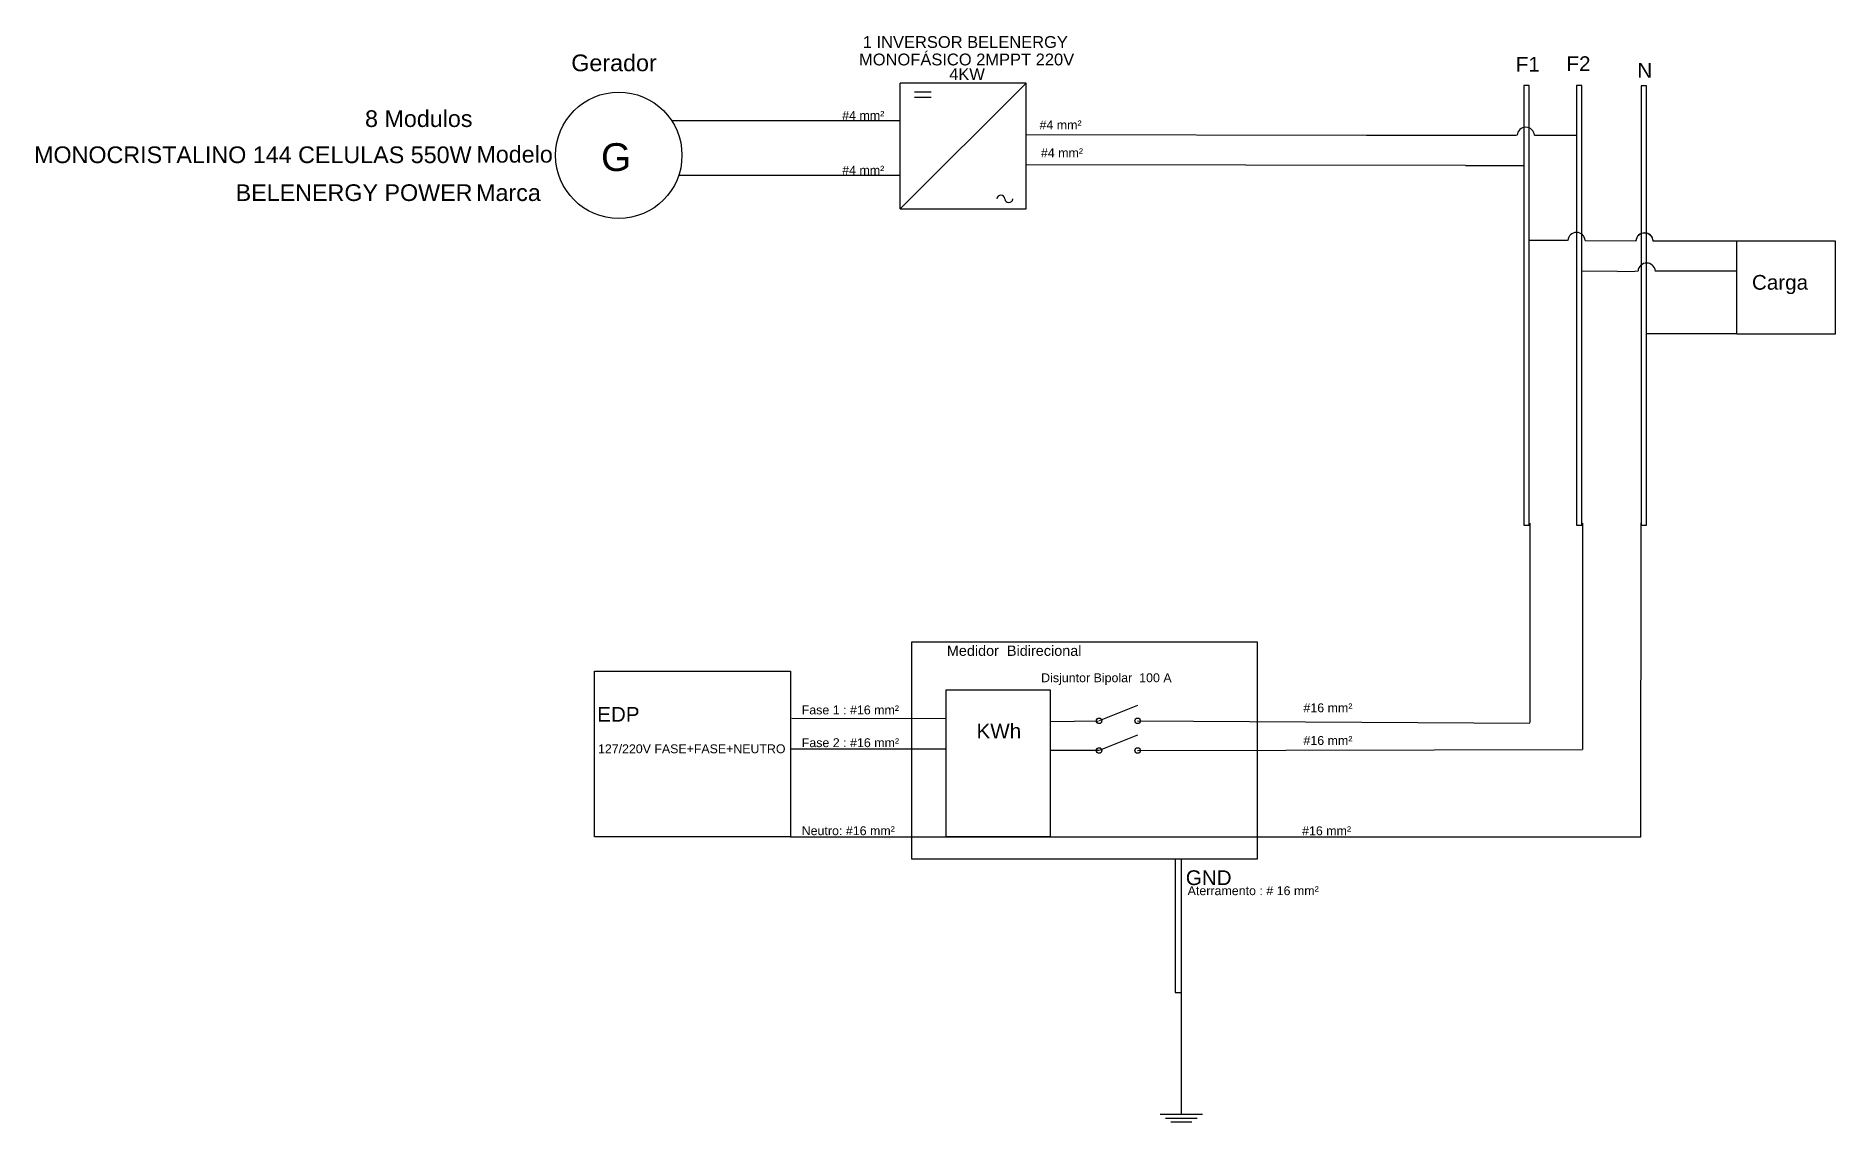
# Model space of a CAD drawing. Header units: millimetres. Extents: x 3251 to 31973, y 1269 to 18616.
import ezdxf

# ---------------------------------------------------------------- set-up
doc = ezdxf.new("R2010")
doc.units = ezdxf.units.MM
doc.styles.add('arial', font='arial.ttf')
doc.styles.get("Standard").update_dxf_attribs({"font": 'arial.ttf'})

msp = doc.modelspace()

# ---------------------------------------------------------------- linework, layer by layer
for p, q in [((19061, 17864), (17049, 17864)), ((19061, 17864), (17049, 15857)), ((17049, 15854), (17049, 17864)), ((19061, 15854), (19061, 17864)), ((27004, 17822), (27004, 10802)), ((27088, 17822), (27004, 17822)), ((27088, 10802), (27088, 17822)), ((27847, 17822), (27847, 11921)), ((27931, 17822), (27847, 17822)), ((27847, 17822), (27847, 10802)), ((27931, 17822), (27847, 17822)), ((27931, 11921), (27931, 17822)), ((27931, 10802), (27931, 17822)), ((28877, 17821), (28877, 11919)), ((28962, 17821), (28877, 17821)), ((28877, 17821), (28877, 10801)), ((28962, 17821), (28877, 17821)), ((28962, 11919), (28962, 17821)), ((28962, 10801), (28962, 17821)), ((17276, 17721), (17545, 17721)), ((17276, 17638), (17545, 17638)), ((17049, 17260), (13402, 17260)), ((24495, 17026), (19061, 17037)), ((26890, 17026), (24495, 17026)), ((27174, 17030), (27847, 17030)), ((17049, 16385), (13511, 16385)), ((26075, 16549), (19061, 16559)), ((26075, 16549), (27002, 16549)), ((17049, 15854), (19061, 15854)), ((27704, 15349), (27088, 15349)), ((27983, 15349), (28793, 15341)), ((29070, 15344), (30339, 15344)), ((30339, 15344), (30407, 15344)), ((28499, 14856), (27929, 14859)), ((28499, 14856), (28777, 14860)), ((28777, 14860), (28827, 14862)), ((29104, 14866), (30063, 14866)), ((30063, 14866), (30407, 14866)), ((28962, 13865), (30407, 13865)), ((27004, 10802), (27088, 10802)), ((27101, 10835), (27101, 7653)), ((27847, 10802), (27931, 10802)), ((27944, 10835), (27944, 7217)), ((28875, 5822), (28879, 10834)), ((28877, 10801), (28962, 10801)), ((20839, 7924), (20224, 7677)), ((15302, 7713), (15297, 7713)), ((17782, 7709), (15317, 7713)), ((20215, 7674), (19437, 7663)), ((20839, 7677), (27101, 7641)), ((15302, 7226), (15297, 7226)), ((17782, 7225), (15302, 7226)), ((20218, 7202), (19443, 7203)), ((20839, 7449), (20224, 7203)), ((20839, 7203), (27944, 7217)), ((15297, 5822), (28875, 5822))]:
    msp.add_line(p, q)
at = {"color": 3}
for p, q in [((21436, 5470), (21436, 3339)), ((21537, 3339), (21537, 5470)), ((21436, 3338), (21537, 3338)), ((21537, 1396), (21537, 3339)), ((21874, 1387), (21200, 1387)), ((21790, 1328), (21284, 1328)), ((21706, 1269), (21368, 1269))]:
    msp.add_line(p, q, dxfattribs=at)
for points in [[(30407, 15344), (31973, 15344), (31973, 13852), (30407, 13852)], [(17235, 8940), (22749, 8940), (22749, 5469), (17235, 5469)], [(12165, 8468), (15297, 8468), (15297, 5822), (12165, 5822)], [(17782, 8171), (19443, 8171), (19443, 5825), (17782, 5825)]]:
    msp.add_lwpolyline(points, close=True)
for centre, radius in [((12555, 16710), 1009), ((20224, 7677), 44), ((20839, 7677), 44), ((20224, 7203), 44), ((20839, 7203), 44)]:
    msp.add_circle(centre, radius)
for centre, radius, start, end in [((27035, 17019), 139, 4.8424, 175.1498), ((18656, 16009), 63.4, 3.9499, 176.0501), ((18782, 16018), 63.4, 183.9499, 356.0501), ((27845, 15338), 139, 4.8257, 175.1743), ((28932, 15329), 139, 4.8263, 175.1497), ((28932, 15332), 139, 4.8263, 175.1497), ((28966, 14850), 139, 4.8263, 175.1497)]:
    msp.add_arc(centre, radius, start, end)

# ---------------------------------------------------------------- texts
for s, height, p in [(' MONOFÁSICO 2MPPT 220V', 188.29, (16318, 18146)), ('1 INVERSOR BELENERGY', 188.29, (16451, 18425)), ('4KW', 188.3, (17830, 17911)), ('F1', 235.4, (26876, 18046)), ('F2', 235.4, (27685, 18055)), ('N', 235, (28817, 17950)), ('#4 mm²', 142, (16122, 17275)), ('#4 mm²', 142, (19272, 17124)), ('G', 444, (12271, 16459)), ('#4 mm²', 142, (19295, 16679)), ('#4 mm²', 142, (16122, 16400)), ('Carga', 235.4, (30647, 14563)), ('Medidor  Bidirecional', 164.76, (17793, 8715)), ('Disjuntor Bipolar  100 A', 141.98, (19298, 8294)), ('EDP', 235.4, (12211, 7663)), ('Fase 1 : #16 mm²', 141.98, (15475, 7780)), ('#16 mm²', 142, (23486, 7814)), ('KWh', 235.4, (18267, 7396)), ('127/220V FASE+FASE+NEUTRO', 141.22, (12224, 7160)), ('Fase 2 : #16 mm²', 141.98, (15476, 7257)), ('#16 mm²', 142, (23486, 7292)), ('Neutro: #16 mm²', 141.98, (15475, 5851)), ('#16 mm²', 142, (23464, 5850)), ('GND', 235.4, (21608, 5054)), ('Aterramento : # 16 mm²', 141.98, (21637, 4893))]:
    msp.add_text(s, height=height).set_placement(p)
at = {"style": 'arial'}
for s, p in [('Gerador ', (11797, 18053)), ('Modelo', (10282, 16593)), ('Marca', (10277, 15980))]:
    msp.add_text(s, height=266.2, dxfattribs=at).set_placement(p)
at = {"color": 2, "style": 'arial'}
for s, height, p in [('8 Modulos', 266.2, (8504, 17162)), ('MONOCRISTALINO 144 CELULAS 550W', 266.22, (3220, 16585)), ('BELENERGY POWER', 266.22, (6438, 15980))]:
    msp.add_text(s, height=height, dxfattribs=at).set_placement(p)

doc.saveas('drawing.dxf')
